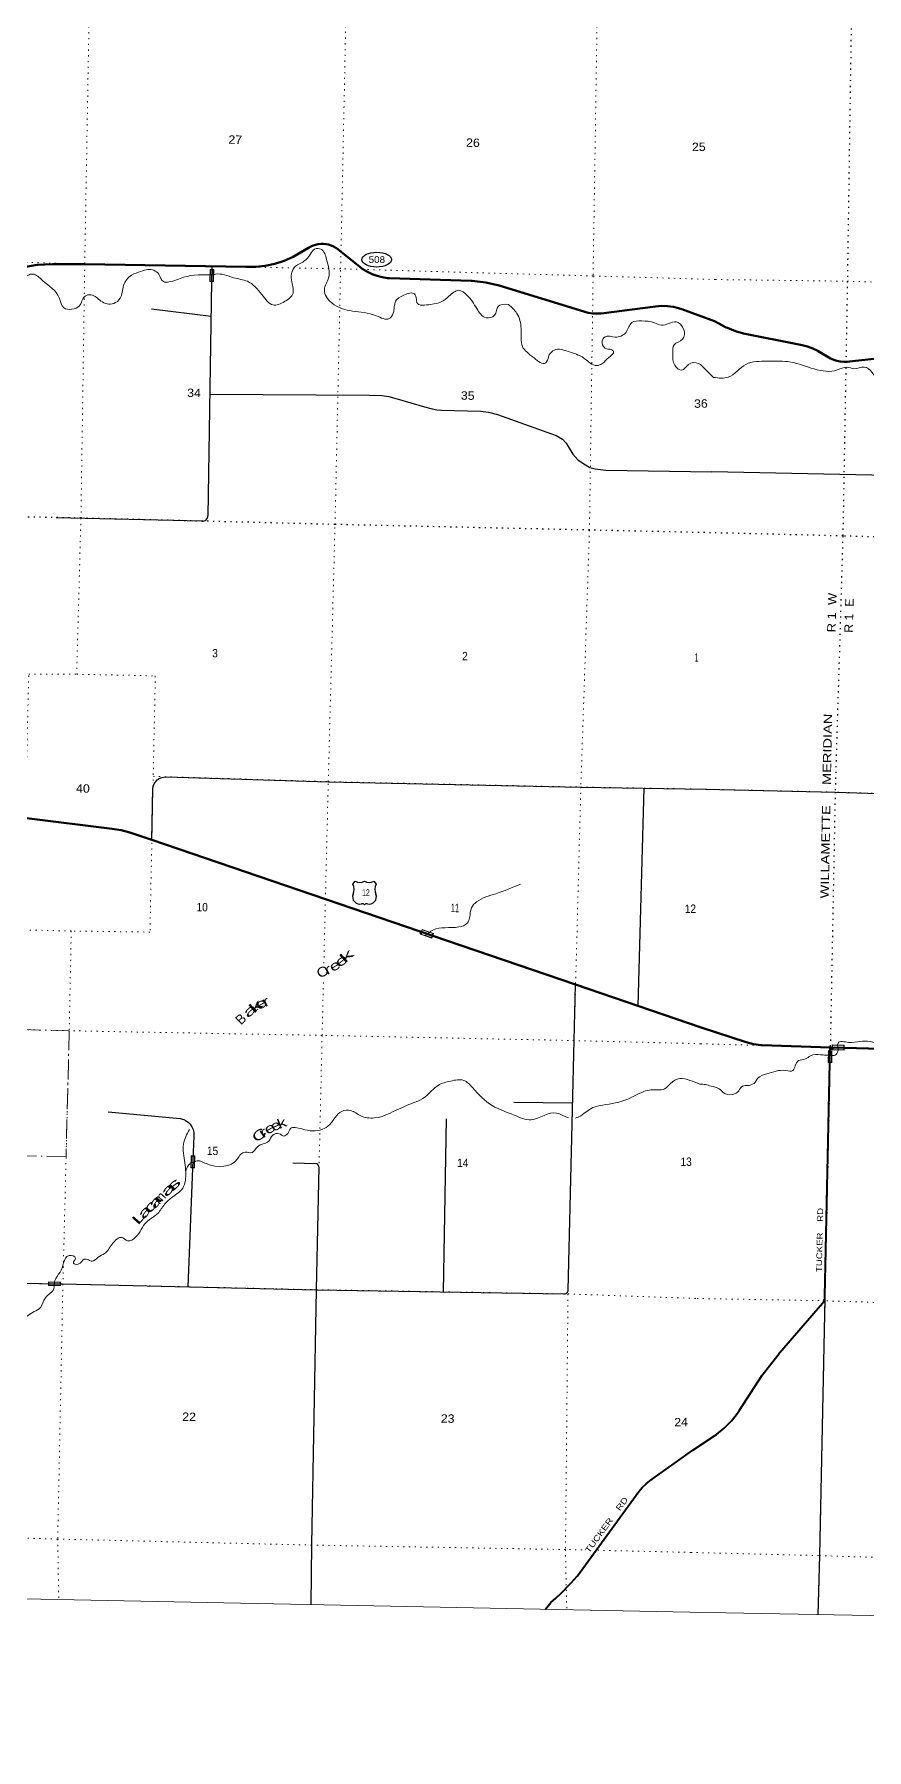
# Model space of a CAD drawing. Header units: feet. Extents: x -518066 to -250644, y -364975 to -177792.
# Drawn here: x -455800 to -438444, y -364975 to -329205 of the extents above; entities that cross this region are included whole.
import ezdxf
from ezdxf.enums import TextEntityAlignment as Align

# ---------------------------------------------------------------- set-up
doc = ezdxf.new("R2010")
doc.units = ezdxf.units.FT
doc.header["$LTSCALE"] = 80
doc.header["$PDMODE"] = 32
doc.header["$PDSIZE"] = 40
doc.linetypes.add('DOT_DASHED', pattern=[7.7, 5, -1.2, 0.3, -1.2])
doc.linetypes.add('DOTTED', pattern=[1.5, 0.3, -1.2])
for name, color, linetype, lineweight in [('16', 7, 'Continuous', 25), ('17', 7, 'Continuous', 25), ('20', 7, 'Continuous', 70), ('23', 7, 'Continuous', 70), ('26', 7, 'Continuous', 40), ('29', 7, 'Continuous', 25), ('31', 7, 'Continuous', 13), ('39', 7, 'Continuous', 13), ('4', 7, 'Continuous', 25), ('41', 7, 'Continuous', 13), ('44', 7, 'DOT_DASHED', 13), ('55', 7, 'Continuous', 13), ('57', 7, 'Continuous', 13), ('6', 7, 'DOTTED', 25), ('61', 7, 'Continuous', 13), ('7', 7, 'DOTTED', 13)]:
    doc.layers.add(name, color=color, linetype=linetype, lineweight=lineweight)
doc.layers.add('27', color=7, linetype='Continuous')

msp = doc.modelspace()

# ---------------------------------------------------------------- linework, layer by layer
at = {"layer": '16'}
for p, q in [((-449158.55, -346925.82), (-449107.24, -346867.06)), ((-448915.48, -346861.09), (-448915.76, -346861.29)), ((-448723.39, -346866.97), (-448672, -346925.82))]:
    msp.add_line(p, q, dxfattribs=at)
for centre, radius, start, end in [((-449351.53, -347036.45), 222.05, 332.97043, 29.75871), ((-449016.16, -346709.4), 182.07, 239.97227, 303.45418), ((-448814.38, -346709.9), 181.52, 236.33975, 300.08743), ((-448814.39, -346709.4), 182.07, 236.54582, 236.59441), ((-448479.03, -347036.45), 222.05, 150.24129, 207.02957), ((-449012.34, -347191.35), 151.42, 159.09177, 283.81923), ((-448818.22, -347191.35), 151.42, 256.18077, 20.90823)]:
    msp.add_arc(centre, radius, start, end, dxfattribs=at)
for centre, major_axis, start_param, end_param in [((-448957, -347390.17), (-19.56, 51.67), 4.95877769, 6.28318531), ((-448873.55, -347390.17), (19.56, 51.67), 0, 1.32637542)]:
    msp.add_ellipse(centre, major_axis=major_axis, ratio=0.929097, start_param=start_param, end_param=end_param, dxfattribs=at)
at = {"layer": '17'}
msp.add_ellipse((-448660.91, -333903.13), major_axis=(-309.24, 1), ratio=0.500121, dxfattribs=at)
at = {"layer": '20'}
msp.add_line((-441898.26, -349912.52), (-444513.06, -349019.28), dxfattribs=at)
for points in [[(-453348.59, -346000.96), (-453371.02, -345993.3), (-453723.62, -345876.19), (-453809.22, -345847.61), (-453991.21, -345802.19), (-454176.94, -345776.04), (-455964.69, -345552.98), (-456052.86, -345539.95), (-456514.16, -345509.72), (-459818.63, -345553.44)], [(-444513.06, -349019.28), (-447491.33, -348001.88), (-453348.59, -346000.96)], [(-439203.33, -350329.77), (-440623.75, -350285.98), (-440647.27, -350283.99), (-440803.72, -350261.22), (-440956.94, -350222.23), (-441898.26, -349912.52)], [(-434075.46, -350471.47), (-438910.93, -350337.85), (-439203.33, -350329.77)]]:
    msp.add_lwpolyline(points, dxfattribs=at)
at = {"layer": '23'}
for points in [[(-441614.66, -335187.05), (-442295.84, -334936.34), (-442369.42, -334912.55), (-442472.77, -334888.29), (-442596.19, -334871.71), (-442720.67, -334868.12), (-442844.84, -334877.56), (-443981.13, -335024.59), (-444066.49, -335029.41), (-444159.64, -335025.31), (-444251.85, -335011.5), (-444342.11, -334988.13), (-446107.1, -334443.9), (-446384.48, -334381.44), (-446666.87, -334348.33), (-446688.88, -334347), (-448395.56, -334290.31), (-448438.11, -334287.28), (-448546.98, -334271.54), (-448653.62, -334244.5), (-448756.84, -334206.46), (-448855.52, -334157.84), (-448948.58, -334099.18), (-449496.85, -333666.6), (-449514.51, -333654.87), (-449562.25, -333627.94), (-449612.54, -333606.15), (-449664.84, -333589.73), (-449718.57, -333578.87), (-449773.13, -333573.69), (-449827.94, -333574.24), (-449882.39, -333580.51), (-449935.89, -333592.44), (-449987.85, -333609.9), (-450037.7, -333632.7), (-450084.89, -333660.58), (-450281.67, -333775.44), (-450404.29, -333844.15), (-450590.26, -333927.71), (-450783.94, -333991.37), (-450983.22, -334034.44), (-451185.9, -334056.44), (-451389.78, -334057.14), (-454744.21, -333998.01), (-455378.62, -333996.84), (-455422.15, -333996.69), (-455742.44, -334014.69), (-456059.09, -334066.07)], [(-441614.66, -335187.05), (-441371.91, -335316.07), (-441347.18, -335327.99), (-441182.34, -335395.57), (-441011.33, -335445.54), (-439859.79, -335674.4), (-439785.82, -335688.55), (-439674.29, -335716.94), (-439566.33, -335756.84), (-439463.14, -335807.81), (-439456.3, -335811.68), (-439195.98, -335965.91), (-439130.75, -335994), (-439062.94, -336015.12), (-438993.3, -336029.03), (-438922.58, -336035.59), (-438851.56, -336034.72), (-438800.97, -336029.54), (-437400.13, -335875.31)]]:
    msp.add_lwpolyline(points, dxfattribs=at)
at = {"layer": '26'}
for points in [[(-442068.12, -358731.9), (-441573.36, -358402.76), (-441412.07, -358269.72), (-441265.57, -358120.56), (-441135.47, -357956.89), (-441092.46, -357894.06), (-440622.43, -357167.75), (-440271.11, -356713.78), (-440259.23, -356700.04), (-439363.08, -355667.17), (-439349.95, -355649.45), (-439338.74, -355630.46), (-439329.58, -355610.4), (-439322.56, -355589.49), (-439318.44, -355570.96), (-439315.24, -355545.87), (-439314.7, -355520.96), (-439210.19, -350649.66), (-439203.33, -350329.77)], [(-445147.73, -362049.68), (-445115.85, -362010.44), (-445026.34, -361908.06), (-444926.61, -361815.6), (-444812.57, -361712.29), (-444603.8, -361499), (-444480.32, -361356.36), (-444477.06, -361352.17), (-443195.81, -359593.3), (-443122.23, -359507.36), (-443040.07, -359429.59), (-442965.64, -359371.59), (-442068.12, -358731.9)]]:
    msp.add_lwpolyline(points, dxfattribs=at)
at = {"layer": '29'}
for p, q in [((-453357.36, -334929.14), (-452114.34, -335081.39)), ((-452140.73, -336707.13), (-448812.98, -336727.18)), ((-443879.93, -338293.68), (-441675.17, -338329.45)), ((-433691.34, -338497.16), (-441675.17, -338329.45)), ((-452305.41, -339356.73), (-455343.05, -339284.56)), ((-453348.59, -346000.96), (-453329.23, -344928.8)), ((-443093.82, -344927.17), (-443218.82, -349461.43)), ((-444575.66, -351494.15), (-445798.87, -351478.24)), ((-454260.59, -351674.34), (-452756.32, -351815.95)), ((-447209.89, -351822.72), (-447276.54, -355426.6)), ((-450407.24, -352740.08), (-449939.33, -352751.89)), ((-457725.51, -355217.81), (-455253.39, -355261.65))]:
    msp.add_line(p, q, dxfattribs=at)
for points in [[(-452097.52, -334045.4), (-452102.64, -334360.88), (-452181.92, -339244.64)], [(-448812.98, -336727.18), (-448554.39, -336733.96), (-448408.56, -336758.27), (-448232.82, -336808.77), (-447664.47, -336973.35), (-447503.68, -337016.36), (-447406.47, -337036.93), (-447312.99, -337040.67), (-446497.85, -337063.11), (-446329.59, -337081.81), (-446138.89, -337130.44), (-444919.93, -337571.8), (-444785.32, -337648.47), (-444710.53, -337728.9), (-444568.45, -337960.8), (-444467.5, -338074.87), (-444306.7, -338185.22), (-444216.97, -338235.71), (-444104.79, -338267.51), (-443879.93, -338293.68)], [(-453329.23, -344928.8), (-453313.19, -344868.43), (-453290.75, -344821.68), (-453262.71, -344778.66), (-453238.4, -344752.48), (-453199.14, -344726.29), (-453143.05, -344703.85), (-453098.18, -344692.63), (-453045.81, -344688.56)], [(-453045.81, -344688.56), (-449670.91, -344789.55), (-444412.05, -344903.83), (-441802.61, -344945.92)], [(-441802.61, -344945.92), (-439101.39, -345007.45), (-433890.75, -345169.18), (-428626.91, -345267.43), (-423316.79, -345358.37), (-417997.11, -345477.62), (-416671.21, -345490.37)], [(-444670, -355389.46), (-444544.04, -350188.5), (-444513.06, -349019.28)], [(-452756.32, -351815.95), (-452684.98, -351836.52), (-452636.37, -351858.96), (-452585.89, -351898.24), (-452552.23, -351931.9), (-452514.84, -351984.27), (-452490.54, -352040.37), (-452481.19, -352072.17), (-452473.71, -352111.44), (-452473.97, -352180.01)], [(-452473.97, -352180.01), (-452499.8, -352846.2), (-452595.82, -355322.15)], [(-449865.29, -352820.13), (-449921.27, -355383.26), (-450021.68, -360698.64), (-450035.23, -361954.4)], [(-455253.39, -355261.65), (-455212.14, -355262.38), (-449921.27, -355383.26), (-444758.41, -355469.89)], [(-439315.61, -355562.32), (-439428.53, -360927.81), (-439460.71, -362158.48)]]:
    msp.add_lwpolyline(points, dxfattribs=at)
for centre, radius, start, end in [((-452294.92, -339244.21), 113, 264.67315, 359.78146), ((-449938.75, -352825.55), 73.66, 4.21999, 90.44763), ((-444749.98, -355390.36), 79.98, 263.94886, 0.65026)]:
    msp.add_arc(centre, radius, start, end, dxfattribs=at)
at = {"layer": '31'}
for p, q in [((-452066.36, -334358.66), (-452141.34, -334356.74)), ((-452059.98, -334108.74), (-452066.36, -334358.66)), ((-452453.63, -352595.09), (-452461.99, -352844.95)), ((-452461.99, -352844.95), (-452536.95, -352842.44)), ((-455503.34, -355219.66), (-455253.37, -355223.57)), ((-455253.37, -355223.57), (-455254.54, -355298.56))]:
    msp.add_line(p, q, dxfattribs=at)
for points in [[(-452141.34, -334356.74), (-452134.96, -334106.82), (-452059.98, -334108.74)], [(-452536.95, -352842.44), (-452528.6, -352592.58), (-452453.63, -352595.09)], [(-455254.54, -355298.56), (-455504.51, -355294.65), (-455503.34, -355219.66)]]:
    msp.add_lwpolyline(points, dxfattribs=at)
for points in [[(-452068.17, -334116.52), (-452127.16, -334115.01), (-452133.14, -334348.94), (-452074.15, -334350.45)], [(-452461.89, -352602.81), (-452520.87, -352600.84), (-452528.68, -352834.71), (-452469.71, -352836.68)], [(-455261.48, -355231.44), (-455495.46, -355227.78), (-455496.38, -355286.78), (-455262.4, -355290.44)]]:
    msp.add_lwpolyline(points, close=True, dxfattribs=at)
at = {"layer": '39'}
for points in [[(-452060.94, -334220.87), (-452020.82, -334209.41), (-451643.99, -334280.61), (-451358.28, -334356.06), (-451053.98, -334632.79), (-450820.87, -334847.97), (-450582.84, -334779.89), (-450405.16, -334604.22), (-450423.88, -334410.97), (-450441.05, -334243.88), (-450379.75, -334066.13), (-450176.79, -333937.13), (-450047.89, -333796.77), (-449955.61, -333683.88), (-449823.17, -333686.25), (-449704.4, -333897.37), (-449662.92, -334281.93), (-449751.56, -334531.53), (-449597.79, -334807.58), (-449167.16, -334976.05), (-448665.08, -335075.47), (-448399.15, -335134.49), (-448314.86, -335019.45), (-448268.42, -334773.11), (-448093.55, -334643.61), (-447872.34, -334619.44), (-447832.16, -334732.69), (-447821.27, -334799.2), (-447532.89, -334836.52), (-447315.2, -334784.15), (-447154.55, -334664.45), (-446947.72, -334543.56), (-446778.83, -334643.05), (-446573, -334926.05), (-446381.57, -335114.36), (-446202.04, -335063.32), (-446130.57, -334877.71), (-445915.1, -334837.36)], [(-460022.66, -334041.07), (-459802.39, -334116.41), (-459687.6, -334325.45), (-459774.28, -334462.55), (-459796.46, -334699.28), (-459753.98, -334911.04), (-459612.26, -335072.33), (-459478.17, -335094.82), (-459457.88, -334966.58), (-459449.31, -334820.04), (-459330.05, -334771.93), (-459168.11, -334809), (-458794.13, -334900.17), (-458398.48, -334989.57), (-458200.55, -335149.86), (-457975.65, -335260.39), (-457712.93, -335273.13), (-457558.79, -335181.45), (-457300.71, -334999.18), (-456885.26, -334886.05), (-456612.26, -334884.91), (-456443.33, -334865.83), (-456265.37, -334674.1), (-456038.22, -334308.41), (-455829.66, -334203.64), (-455631.24, -334335.8), (-455280.28, -334699.78), (-455187.57, -334908.42), (-455015.45, -334937.62), (-454861.77, -334872.05), (-454741.76, -334665.21), (-454614.82, -334637.34), (-454410.34, -334767.61), (-454144.27, -334818.59), (-454011.92, -334710.44), (-453939.06, -334444.48), (-453772.68, -334226.41), (-453576.15, -334150.53), (-453433.98, -334108.09), (-453204.3, -334206.45), (-453108.63, -334360.88), (-452992.36, -334368.99), (-452687.58, -334271.97), (-452060.94, -334220.87)], [(-445915.1, -334837.36), (-445735.75, -335027.46), (-445650.9, -335342.46), (-445621.24, -335714.75), (-445380.53, -335954.18), (-445137.4, -336054.99), (-445118.99, -336035.22), (-445062.3, -335891.55), (-444956.14, -335788.96), (-444665.61, -335818.28), (-444340.88, -335958.73), (-444068.56, -336112.31), (-443963.56, -336076.01), (-443822.8, -335945.91), (-443724.25, -335819.06), (-443771.71, -335778.02), (-443865.84, -335766.29), (-443961.9, -335633.95), (-443897.53, -335510.51), (-443688.95, -335520.28), (-443462.33, -335415.82), (-443342.46, -335217.02), (-443135.08, -335180.54), (-442870.84, -335221.44), (-442725.2, -335272.28), (-442416.9, -335203.45), (-442260.83, -335346.91), (-442286.71, -335565.48), (-442457.28, -335678.98), (-442486.58, -335863.33), (-442444.66, -336107.24), (-442303.93, -336210.23), (-442157.3, -336088.27), (-441950.2, -336067.86), (-441803.91, -336197.08), (-441637.79, -336358.15)], [(-441637.84, -336358.13), (-441329.6, -336354.59), (-440964.08, -336087), (-440511.57, -336023.87), (-440028.22, -336039.64), (-439051.6, -336202.03), (-438854.06, -336146.88), (-438710.08, -336177.33), (-438492.8, -336142.6), (-438332.05, -336253.74), (-438215.29, -336478.78), (-438105.9, -336663.49), (-437929.78, -336692.44), (-437762.01, -336616.72), (-437462.03, -336679.82), (-437263.82, -336831.77), (-437036.45, -337042.49), (-436873.51, -337141.6), (-436736.09, -337081.47), (-436688.9, -336893.24), (-436516.6, -336785.41), (-436293.33, -336752.79), (-436019, -336540.04), (-435670.32, -336320.43), (-435425.14, -336173.56), (-435150, -335910.56), (-434938.51, -335737.01), (-434651.67, -335743.61), (-434352.72, -335621.72), (-434184.82, -335662.61), (-434109.44, -335840.74), (-434089.06, -335945.62), (-433862.69, -336094), (-433658.3, -336235.85)], [(-445663.53, -346925.09), (-446174.83, -347124.93), (-446579.25, -347296.53), (-446683.71, -347417.24), (-446723.46, -347625.52), (-446771.6, -347739.2), (-446947.61, -347818.43), (-447488.7, -347885.11), (-447653.36, -348004.74)], [(-433894.12, -347075.09), (-434117.35, -347149.98), (-434258.95, -347220.09), (-434305.91, -347394.26), (-434392.93, -347688.42), (-434569.97, -348089.71), (-434667.15, -348391.75), (-434708.31, -348455.43), (-434887.4, -348486.75), (-435156.81, -348518.63), (-435686.65, -348524.23), (-435892.31, -348585.28), (-435996.73, -348714.29), (-436128.63, -349053.98), (-436255.26, -349315.34), (-436372.75, -349383.83), (-436597.89, -349408.37), (-436845.97, -349486.84), (-437196.66, -349581.76), (-437338.38, -349659.92), (-437477.94, -349728.05), (-437596.27, -349848.81), (-437604.3, -349973.33), (-437712.7, -349975.62), (-437772.85, -350097.3), (-437837.93, -350150.55), (-437939.14, -350205.22), (-438020.49, -350272.28), (-438148.72, -350260.18), (-438583.27, -350204.98), (-438820.41, -350227.32), (-439041.38, -350241.88), (-439051.06, -350278.87)], [(-439166, -350498.01), (-439298.06, -350491.31), (-439404.28, -350484.91), (-439615.53, -350506.14), (-439718.91, -350570.83), (-439865.97, -350606.68), (-439935.93, -350714.13), (-439981.69, -350813.93), (-440132.18, -350813.53), (-440524.58, -350881.65), (-440718.79, -350979.07), (-440766.16, -351054.71), (-440893.68, -351123.04), (-440976.03, -351127.76), (-441036.41, -351138.86), (-441110.18, -351234.18), (-441189.4, -351293.23), (-441404.12, -351293.82), (-441520.86, -351191.43), (-441688.56, -351138.48), (-441804.43, -351106.47), (-441921.42, -351096.82)], [(-439050.98, -350278.09), (-439050.67, -350431.1), (-439121.45, -350500.26), (-439166.49, -350497.98)], [(-452454.12, -352712.2), (-452431.83, -352701.81), (-452217.97, -352753.87), (-451563.95, -352657.07), (-451493.94, -352555.83), (-451402.92, -352515.26), (-451256.54, -352523.91), (-451148.03, -352401.27), (-450913.21, -352286.91), (-450826.73, -352161.86), (-450693.7, -352130.08), (-450594.18, -352178.08), (-450517.02, -352127.22), (-450458.99, -352021.75), (-450222.32, -352032.02), (-449792.87, -352037.7), (-449646.69, -351941.85), (-449386.97, -351665.17), (-449200.01, -351648.43), (-448995.15, -351756.59), (-448712.92, -351801.83), (-448082.47, -351559.93), (-447651.47, -351360.66), (-447380.38, -351122.37), (-447117.88, -351032.62), (-446846.65, -351017.39), (-446664.62, -351169.35), (-446251.64, -351544.49), (-445797.43, -351741.52), (-445437.81, -351838.39), (-444909.51, -351699.14), (-444732.11, -351770.64), (-444659.84, -351798.01)], [(-444512.72, -351808.16), (-444406.66, -351754.37), (-444154.85, -351586.06), (-443947.19, -351533.51), (-443423.14, -351408.26), (-443093.25, -351251.4), (-442936.1, -351218.04), (-442658.67, -351192.87), (-442534.32, -351082.56), (-442339.84, -350979.54), (-442131.75, -351017.43), (-441921.42, -351096.82)], [(-452567.72, -352043.65), (-452688.58, -352345.54), (-452661.25, -352735.88), (-452642.63, -352935.16), (-452706.58, -353265.58), (-452910.42, -353444.8), (-453083.73, -353600.44), (-453227.58, -353792.79), (-453461.51, -353971.47), (-453689.86, -354290.91), (-453853.69, -354362.33), (-453968.95, -354295.96), (-454178.07, -354432.88), (-454338.07, -354630.97), (-454465.82, -354705.04), (-454595.77, -354791.13), (-454669.53, -354761.68), (-454761.62, -354747.97), (-454885.87, -354852.25), (-454983.81, -354828.39), (-454941.86, -354724.65), (-455073.39, -354670.04), (-455190.48, -354824.69), (-455264.14, -355020.3), (-455371.52, -355193.21), (-455383.8, -355298.89)], [(-452644.08, -352902.98), (-452555.28, -352759.88), (-452454.12, -352712.2)], [(-455383.8, -355298.89), (-455390.4, -355355.64), (-455570.47, -355553.37), (-455670.27, -355752.53), (-455804.28, -355840.56), (-456234.87, -356132.27), (-456448.29, -356285.19), (-456543.85, -356586.91), (-456696.81, -356841.39), (-457132.13, -357289.76), (-457271.2, -357437.98), (-457458.68, -357484.86), (-457813.51, -357574.96), (-457951.31, -357765.41), (-458015.8, -358011.42), (-458120.3, -358134.14), (-458310.44, -358333.7), (-458388.1, -358529.24), (-458507.67, -358595.42), (-458619.52, -358608.32)]]:
    msp.add_spline(points, degree=3, dxfattribs=at)
at = {"layer": '4', "lineweight": 13}
msp.add_lwpolyline([(-501256.99, -177792.42), (-469933.03, -178460.37), (-438608.17, -179085.23), (-407282.48, -179667), (-375956.02, -180205.68), (-344628.85, -180701.28), (-313301.03, -181153.78), (-281972.61, -181563.19), (-250643.67, -181929.5), (-252658.03, -364975.08), (-284238.76, -364605.82), (-315818.95, -364193.12), (-347398.54, -363736.98), (-378977.49, -363237.41), (-410555.71, -362694.39), (-442133.14, -362107.95), (-473709.75, -361478.07), (-505285.47, -360804.75)], close=True, dxfattribs=at)
msp.add_lwpolyline([(-501256.99, -177792.42), (-469933.03, -178460.37), (-438608.17, -179085.23), (-407282.48, -179667), (-375956.02, -180205.68), (-344628.85, -180701.28), (-313301.03, -181153.78), (-281972.61, -181563.19), (-250643.67, -181929.5), (-252658.03, -364975.08), (-284238.76, -364605.82), (-315818.95, -364193.12), (-347398.54, -363736.98), (-378977.49, -363237.41), (-410555.71, -362694.39), (-442133.14, -362107.95), (-473709.75, -361478.07), (-505285.47, -360804.75)], close=True, dxfattribs=at)
at = {"layer": '44'}
msp.add_lwpolyline([(-460376.65, -349848.85), (-455071.61, -349985.41), (-455139.16, -352611.58), (-456459.72, -352585.2), (-456493.81, -353921.74), (-456710.41, -353925.12), (-456706.66, -354721.33), (-457506.66, -354708.95)], dxfattribs=at)
at = {"layer": '55'}
for p in [(-447741.33, -347947.52), (-439163.88, -350356.91)]:
    msp.add_point(p, dxfattribs=at)
at = {"layer": '57'}
for p, q in [((-447749.37, -347971.19), (-447715.58, -347871.77)), ((-447749.37, -347971.19), (-447512.67, -348051.63)), ((-447715.58, -347871.77), (-447478.88, -347952.22)), ((-447478.88, -347952.22), (-447512.67, -348051.63)), ((-439164.53, -350381.9), (-439161.79, -350276.94)), ((-439164.53, -350381.9), (-438914.62, -350388.42)), ((-439161.79, -350276.94), (-438911.88, -350283.46)), ((-438911.88, -350283.46), (-438914.62, -350388.42))]:
    msp.add_line(p, q, dxfattribs=at)
for points in [[(-447739.21, -347966.18), (-447710.57, -347881.91), (-447489.03, -347957.22), (-447517.67, -348041.48)], [(-438920.08, -350291.24), (-439154, -350285.14), (-439156.32, -350374.11), (-438922.4, -350380.21)]]:
    msp.add_lwpolyline(points, close=True, dxfattribs=at)
at = {"layer": '6'}
for points in [[(-438560.41, -316426.68), (-438586.23, -318430.14), (-438671.83, -323734.63), (-438768.14, -329081.16), (-438847.2, -334353.58), (-438940.95, -339665.97), (-439101.39, -345007.45), (-439203.33, -350329.77), (-439204.78, -350397.57)], [(-441699.63, -339599.31), (-444224.55, -339543.78), (-449529.53, -339426.67), (-454828.22, -339293.59), (-457811.88, -339234.13), (-460156.93, -339155.96), (-465457.59, -339020.83), (-470603.6, -338880.44), (-470762.05, -338873.59), (-473242.52, -338836.16)], [(-410154.42, -340256.58), (-412490.35, -340221.62), (-412633.01, -340233.41), (-417816.83, -340150.52), (-417925.13, -340146.78), (-423094.75, -340054.06), (-423173.08, -340058.84), (-428390.95, -339971.38), (-428481.29, -339973.96), (-433726.23, -339823.74), (-438940.95, -339665.97), (-441699.63, -339599.31)], [(-439210.21, -350650.33), (-439316.69, -355613.7), (-439428.53, -360927.81), (-439460.73, -362159.25)]]:
    msp.add_lwpolyline(points, dxfattribs=at)
at = {"layer": '61'}
for p, q in [((-439167.19, -350399.16), (-439172.33, -350649.11)), ((-439172.33, -350649.11), (-439247.32, -350647.56))]:
    msp.add_line(p, q, dxfattribs=at)
msp.add_lwpolyline([(-439247.32, -350647.56), (-439242.17, -350397.62), (-439167.19, -350399.16)], dxfattribs=at)
msp.add_lwpolyline([(-439234.33, -350405.77), (-439175.34, -350406.99), (-439180.16, -350640.95), (-439239.16, -350639.73)], close=True, dxfattribs=at)
at = {"layer": '7'}
msp.add_line((-442109.13, -360861.22), (-444116.2, -360815.43), dxfattribs=at)
for points in [[(-449762.54, -348574.29), (-449670.91, -344789.55), (-449529.53, -339426.67), (-449412.79, -334095.5), (-449302.42, -328784.32), (-449172.22, -323487.55), (-449076, -318182.14), (-449033.53, -316223.8)], [(-443749.21, -316326.75), (-443761.36, -318321.53), (-443891.7, -323626.33), (-444066, -328920.3), (-444148.5, -334244.04), (-444224.55, -339543.78), (-444403.98, -344901.96), (-444544.04, -350188.5), (-444671.98, -355471.24), (-444724.48, -360801.55), (-444697.73, -362058.4)], [(-454400.41, -318494.25), (-454527.23, -323361.5), (-454655.84, -328682.41), (-454748.19, -333995.93), (-454828.22, -339293.59), (-454916.92, -342549.43)], [(-441597.93, -334318.27), (-444148.5, -334244.04), (-449412.79, -334095.5), (-454748.19, -333995.93), (-460056.49, -333838.56), (-463003.55, -333783.55)], [(-441597.93, -334318.27), (-438847.2, -334353.58), (-436176.5, -334443.08)], [(-453321.12, -344677.86), (-449670.91, -344789.55), (-444403.98, -344901.96), (-441802.62, -344946.39)], [(-410249.21, -345556.34), (-412718.28, -345517.79), (-417997.11, -345477.62), (-423316.79, -345358.37), (-428626.91, -345267.43), (-433890.75, -345169.18), (-439027.09, -345010.13), (-441802.62, -344946.39)], [(-455030.04, -347902.77), (-455072.23, -349983.87), (-455204.15, -355264.53), (-455312.66, -360583.79), (-455290.17, -361850.77)], [(-450031.86, -361954.46), (-450017.85, -360708.76), (-449921.27, -355383.26), (-449799, -350080.32), (-449770.89, -348919.06)], [(-441904.85, -350254.27), (-444544.04, -350188.5), (-449799, -350080.32), (-455072.23, -349983.87), (-460376.9, -349848.68), (-465678.01, -349739.67), (-470774.21, -349620.27), (-473464.84, -349609.42)], [(-441904.85, -350254.27), (-439203.33, -350329.77), (-439165.62, -350330.82)], [(-438910.29, -350337.9), (-433948.18, -350475.61), (-428754.44, -350559.18), (-423408.15, -350646.68), (-418183.85, -350826.72)], [(-473573.39, -354869.43), (-470894.37, -354917.21), (-465792.12, -355034.71), (-460471.36, -355168.19), (-455506.05, -355259.01)], [(-455252.89, -355263.64), (-455204.15, -355264.53), (-449921.27, -355383.26), (-444671.98, -355471.24), (-442007.14, -355565.56)], [(-424920.76, -355901.57), (-428867.5, -355825.02), (-434094.1, -355781.65), (-439316.69, -355613.7), (-442007.14, -355565.56)], [(-444379.34, -360809.42), (-444724.48, -360801.55), (-450017.85, -360708.76), (-455312.66, -360583.79), (-459353.23, -360473.24)], [(-442109.13, -360861.22), (-439428.53, -360927.81), (-434234.06, -361097.33), (-428978.99, -361117.02), (-424824.6, -361189.75)]]:
    msp.add_lwpolyline(points, dxfattribs=at)
msp.add_lwpolyline([(-455916.44, -342545.6), (-454916.92, -342549.43), (-453277.62, -342582.81), (-453388.56, -347926.14), (-455030.04, -347902.77), (-456045.29, -347880.57)], close=True, dxfattribs=at)

# ---------------------------------------------------------------- texts
at = {"layer": '16', "width": 0.6}
msp.add_text('12', height=140, dxfattribs=at).set_placement((-448885.59, -347171.6), align=Align.CENTER)
at = {"layer": '17', "width": 1.1}
msp.add_text('508', height=140, dxfattribs=at).set_placement((-448658.01, -333971.44), align=Align.CENTER)
at = {"layer": '27'}
for rotation, width, p in [(88.771, 1.25, (-439378.89, -355016.27)), (53.928, 1.3, (-444230.19, -360885.89))]:
    msp.add_text('TUCKER    RD', height=120, rotation=rotation, dxfattribs=dict(at, width=width)).set_placement(p)
at = {"layer": '41'}
for s, rotation, width, p in [('k', 41.411, 2.1, (-449329.29, -348590.57)), ('C', 25.287, 1.2, (-449857.4, -348893.91)), ('r', 27.437, 1.55, (-449700.1, -348824.7)), ('e', 29.437, 1.45, (-449582.19, -348763.59)), ('e', 38.969, 1.8, (-449440.65, -348681.01)), ('a', 41.606, 2, (-451350.42, -349732.05)), ('k', 39.264, 2.05, (-451228.94, -349636.39)), ('e', 29.807, 1.5, (-451120.87, -349557.87)), ('r', 27.914, 1.6, (-450991.66, -349492.94)), ('e', 30.13, 1.5, (-450941.25, -352156.87)), ('e', 24.551, 1.3, (-450815.92, -352087.67)), ('k', 21.333, 1.4, (-450690.28, -352033.83)), ('C', 38.804, 1.55, (-451165.77, -352326.85)), ('r', 34.13, 1.8, (-451042.07, -352233.4)), ('a', 43.776, 2.1, (-453053.56, -353466.74)), ('s', 43.66, 2.3, (-452944.06, -353371.06)), ('a', 49.281, 1.95, (-453521.99, -353933.18)), ('c', 49.871, 2.05, (-453400.99, -353818.31)), ('a', 52.366, 1.85, (-453286.68, -353721.02)), ('L', 48.981, 1.95, (-453640.62, -354051.78))]:
    msp.add_text(s, height=200, rotation=rotation, dxfattribs=dict(at, width=width)).set_placement(p)
for s, rotation, p in [('B', 43.905, (-451489.7, -349872.87)), ('m', 47.311, (-453192.44, -353615.12))]:
    msp.add_text(s, height=200, rotation=rotation, dxfattribs=at).set_placement(p)
at = {"layer": '6'}
for s, rotation, width, p in [('R 1  W', 88.28, 1.15, (-439094.62, -341677.86)), ('R 1  E', 88.28, 1.1, (-438735.47, -341687.34)), ('WILLAMETTE     MERIDIAN', 88.903, 1.3, (-439236.69, -347226.39))]:
    msp.add_text(s, height=175, rotation=rotation, dxfattribs=dict(at, width=width)).set_placement(p)
at = {"layer": '7'}
for s, rotation, width, p in [('27', 358.974, 1.1, (-451754.12, -331486.34)), ('26', 358.974, 1.1, (-446798, -331550.38)), ('25', 1, 1.1, (-442086.68, -331641.42)), ('34', 358.974, 1.1, (-452614.7, -336766.61)), ('35', 358.974, 1.1, (-446907.68, -336823.55)), ('36', 1, 1.1, (-442042.7, -336993.97)), ('3', 358.974, 0.9, (-452091.89, -342197)), ('2', 358.974, 0.9, (-446880.6, -342257.65)), ('1', 1, 0.45, (-442026.22, -342286.06)), ('40', 358.974, 1.1, (-454931.09, -345015.21)), ('10', 358.974, 0.9, (-452418.36, -347489.98)), ('11', 358.974, 0.65, (-447118.01, -347508.61)), ('12', 1, 0.9, (-442235.06, -347528.69)), ('15', 358.974, 0.9, (-452202.06, -352572.27)), ('14', 358.974, 0.9, (-446985.37, -352823.19)), ('13', 1, 0.9, (-442322.99, -352804.29)), ('22', 358.974, 1.1, (-452717.56, -358117.22)), ('23', 358.974, 1.1, (-447325.88, -358154.81)), ('24', 1, 1.1, (-442454.87, -358233.77))]:
    msp.add_text(s, height=175, rotation=rotation, dxfattribs=dict(at, width=width)).set_placement(p)

doc.saveas('drawing.dxf')
